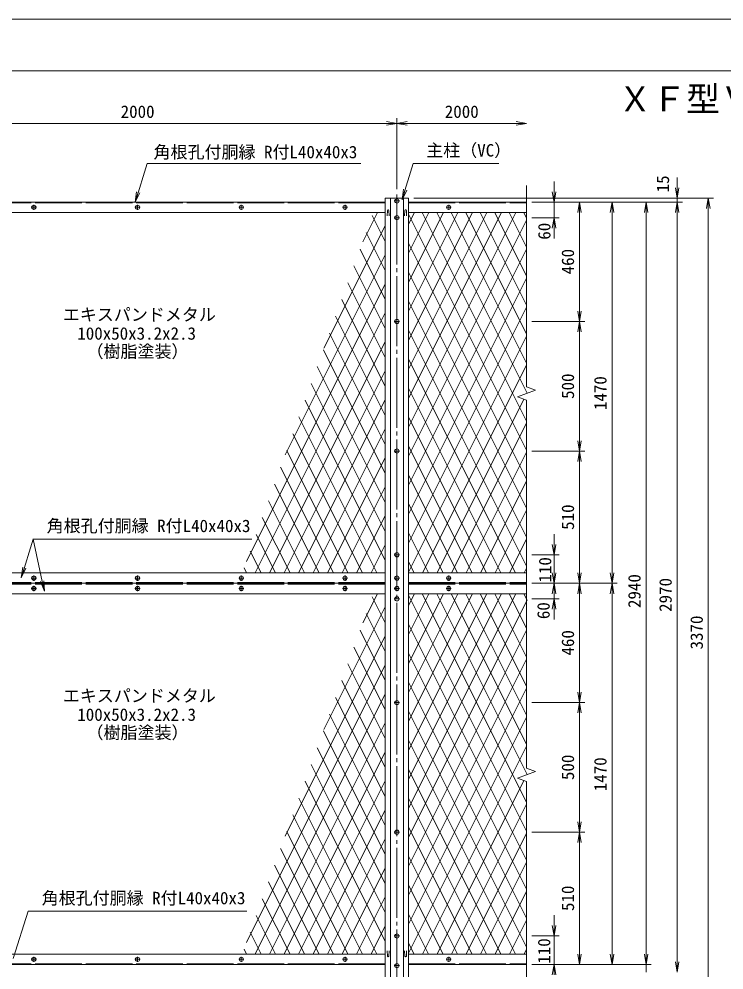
# Model space of a CAD drawing. Units: millimetres, scale not verified. Extents: x -4200 to 4200, y -2970 to 2970.
# Drawn here: x -2837 to -119, y -697 to 2970 of the extents above; entities that cross this region are included whole.
import ezdxf
from ezdxf.enums import TextEntityAlignment as Align

# ---------------------------------------------------------------- set-up
doc = ezdxf.new("R2010")
doc.units = ezdxf.units.MM
doc.header["$LTSCALE"] = 15
doc.linetypes.add('LONG_CHAIN', pattern=[21, 18, -1, 1, -1])
doc.linetypes.add('LONG_DASHED2', pattern=[13, 12, -1])
for name, color, linetype, lineweight in [('0-0_D-STR1', 1, 'Continuous', 9), ('0-1_D-BMK', 2, 'LONG_CHAIN', 9), ('0-2_D-STR-DIM', 7, 'Continuous', 9), ('0-6_0', 7, 'Continuous', 9), ('0-7_D-STR-TXT', 7, 'Continuous', 9), ('0-9_D-STR3', 3, 'Continuous', 9), ('0-A_D-STR2', 7, 'Continuous', 9), ('0-B_D-TTL', 2, 'Continuous', 9)]:
    doc.layers.add(name, color=color, linetype=linetype, lineweight=lineweight)
doc.layers.add('0-8_D-TTL-TXT', color=7, linetype='Continuous')
doc.styles.add('ＭＳ ゴシック', font='')
doc.styles.get('ＭＳ ゴシック').set_extended_font_data('MS Gothic')

# ---------------------------------------------------------------- blocks, each defined once
blk = doc.blocks.new('_Open')
at = {"layer": '0-6_0'}
blk.add_line((-15, 2.5), (0, 0), dxfattribs=at)
blk.add_lwpolyline([(-15, -2.5), (0, 0), (-15, 0)], dxfattribs=at)

msp = doc.modelspace()

# ---------------------------------------------------------------- linework, layer by layer
at = {"layer": '0-0_D-STR1'}
for p, q in [((-1405.09, -1091.18), (-1405.09, 2278.82)), ((-1355.09, -1091.18), (-1355.09, 2278.82)), ((-1335.09, -1091.18), (-1335.09, 2278.82)), ((-1425.09, 2263.82), (-3342.59, 2263.82)), ((-1335.09, 2263.82), (-880.09, 2263.82)), ((-3342.59, 2223.82), (-1425.09, 2223.82)), ((-1416.59, 2232.2), (-1417.34, 2210.7)), ((-1410.59, 2232.2), (-1409.84, 2210.7)), ((-1349.59, 2232.2), (-1350.34, 2210.7)), ((-1343.59, 2232.2), (-1342.84, 2210.7)), ((-880.09, 2223.82), (-1335.09, 2223.82)), ((-3342.59, 833.82), (-1425.09, 833.82)), ((-880.09, 833.82), (-1335.09, 833.82)), ((-1425.09, 793.82), (-3342.59, 793.82)), ((-1335.09, 793.82), (-880.09, 793.82)), ((-3342.59, 753.82), (-1425.09, 753.82)), ((-880.09, 753.82), (-1335.09, 753.82)), ((-1416.59, -644.55), (-1417.34, -623.05)), ((-1410.59, -644.55), (-1409.84, -623.05)), ((-1349.59, -644.55), (-1350.34, -623.05)), ((-1343.59, -644.55), (-1342.84, -623.05)), ((-3342.59, -636.18), (-1425.09, -636.18)), ((-880.09, -636.18), (-1335.09, -636.18)), ((-1425.09, -676.18), (-3342.59, -676.18)), ((-1335.09, -676.18), (-880.09, -676.18))]:
    msp.add_line(p, q, dxfattribs=at)
at = {"layer": '0-0_D-STR1', "linetype": 'LONG_DASHED2'}
for p, q in [((-1425.09, 2260.82), (-3342.59, 2260.82)), ((-1335.09, 2260.82), (-880.09, 2260.82)), ((-1425.09, 796.82), (-3342.59, 796.82)), ((-1425.09, 790.82), (-3342.59, 790.82)), ((-1335.09, 796.82), (-880.09, 796.82)), ((-1335.09, 790.82), (-880.09, 790.82)), ((-1425.09, -673.18), (-3342.59, -673.18)), ((-1335.09, -673.18), (-880.09, -673.18))]:
    msp.add_line(p, q, dxfattribs=at)
at = {"layer": '0-0_D-STR1'}
msp.add_lwpolyline([(-1425.09, -1091.18), (-1425.09, 2278.82), (-1335.09, 2278.82)], dxfattribs=at)
for centre, start, end in [((-1413.59, 2230.95), 22.61986, 157.38014), ((-1346.59, 2230.95), 22.61986, 157.38014), ((-1413.59, -643.3), 202.61986, 337.38014), ((-1346.59, -643.3), 202.61986, 337.38014)]:
    msp.add_arc(centre, 3.25, start, end, dxfattribs=at)
at = {"layer": '0-1_D-BMK'}
for p, q in [((-1380.09, 2293.82), (-1380.09, -1106.18)), ((-2770.09, 2243.83), (-2790.09, 2243.83)), ((-2780.09, 2253.83), (-2780.09, 2233.83)), ((-2370.09, 2243.83), (-2390.09, 2243.83)), ((-2380.09, 2253.83), (-2380.09, 2233.83)), ((-1970.09, 2243.83), (-1990.09, 2243.83)), ((-1980.09, 2253.83), (-1980.09, 2233.83)), ((-1570.09, 2243.83), (-1590.09, 2243.83)), ((-1580.09, 2253.83), (-1580.09, 2233.83)), ((-1370.09, 2268.32), (-1390.09, 2268.32)), ((-1170.09, 2243.83), (-1190.09, 2243.83)), ((-1180.09, 2253.83), (-1180.09, 2233.83)), ((-1370.09, 2203.82), (-1390.09, 2203.82)), ((-1370.09, 1803.82), (-1390.09, 1803.82)), ((-1370.09, 1303.82), (-1390.09, 1303.82)), ((-1370.09, 903.82), (-1390.09, 903.82)), ((-2770.09, 813.82), (-2790.09, 813.82)), ((-2780.09, 803.82), (-2780.09, 823.82)), ((-2370.09, 813.82), (-2390.09, 813.82)), ((-2380.09, 803.82), (-2380.09, 823.82)), ((-1970.09, 813.82), (-1990.09, 813.82)), ((-1980.09, 803.82), (-1980.09, 823.82)), ((-1570.09, 813.82), (-1590.09, 813.82)), ((-1580.09, 803.82), (-1580.09, 823.82)), ((-1370.09, 813.82), (-1390.09, 813.82)), ((-1170.09, 813.82), (-1190.09, 813.82)), ((-1180.09, 803.82), (-1180.09, 823.82)), ((-2770.09, 773.83), (-2790.09, 773.83)), ((-2780.09, 783.83), (-2780.09, 763.83)), ((-2370.09, 773.83), (-2390.09, 773.83)), ((-2380.09, 783.83), (-2380.09, 763.83)), ((-1970.09, 773.83), (-1990.09, 773.83)), ((-1980.09, 783.83), (-1980.09, 763.83)), ((-1570.09, 773.83), (-1590.09, 773.83)), ((-1580.09, 783.83), (-1580.09, 763.83)), ((-1370.09, 773.82), (-1390.09, 773.82)), ((-1170.09, 773.83), (-1190.09, 773.83)), ((-1180.09, 783.83), (-1180.09, 763.83)), ((-1370.09, 733.82), (-1390.09, 733.82)), ((-1370.09, 333.82), (-1390.09, 333.82)), ((-1370.09, -166.18), (-1390.09, -166.18)), ((-1370.09, -566.18), (-1390.09, -566.18)), ((-2770.09, -656.18), (-2790.09, -656.18)), ((-2780.09, -666.18), (-2780.09, -646.18)), ((-2370.09, -656.18), (-2390.09, -656.18)), ((-2380.09, -666.18), (-2380.09, -646.18)), ((-1970.09, -656.18), (-1990.09, -656.18)), ((-1980.09, -666.18), (-1980.09, -646.18)), ((-1570.09, -656.18), (-1590.09, -656.18)), ((-1580.09, -666.18), (-1580.09, -646.18)), ((-1170.09, -656.18), (-1190.09, -656.18)), ((-1180.09, -666.18), (-1180.09, -646.18)), ((-1370.09, -680.68), (-1390.09, -680.68))]:
    msp.add_line(p, q, dxfattribs=at)
at = {"layer": '0-2_D-STR-DIM'}
for p, q in [((-3340.09, 2567.61), (-1420.09, 2567.61)), ((-1380.09, 2313.82), (-1380.09, 2587.61)), ((-1380.09, 2313.82), (-1380.09, 2587.61)), ((-1340.09, 2567.61), (-920.09, 2567.61)), ((-299.04, 2318.82), (-299.04, 2358.82)), ((-880.09, 2328.28), (-880.09, 1551.21)), ((-773.91, 2303.82), (-773.91, 2343.82)), ((-1315.09, 2278.82), (-279.04, 2278.82)), ((-1315.09, 2278.82), (-159.04, 2278.82)), ((-299.04, 2263.82), (-299.04, 2278.82)), ((-860.09, 2263.82), (-399.04, 2263.82)), ((-860.09, 2263.82), (-279.04, 2263.82)), ((-860.09, 2263.82), (-279.04, 2263.82)), ((-840.09, 2263.82), (-530.42, 2263.82)), ((-840.09, 2263.82), (-655.66, 2263.82)), ((-840.09, 2263.82), (-753.91, 2263.82)), ((-773.91, 2263.82), (-773.91, 2203.82)), ((-179.04, -1051.18), (-179.04, 2238.82)), ((-860.09, 2203.82), (-753.91, 2203.82)), ((-675.66, 2223.82), (-675.66, 1843.82)), ((-550.42, 2223.82), (-550.42, 833.82)), ((-419.04, 2223.82), (-419.04, -636.18)), ((-299.04, 2223.82), (-299.04, -666.18)), ((-299.04, 2223.82), (-299.04, 2183.82)), ((-773.91, 2163.82), (-773.91, 2123.82)), ((-860.09, 1803.82), (-655.66, 1803.82)), ((-840.09, 1803.82), (-655.66, 1803.82)), ((-675.66, 1763.82), (-675.66, 1343.82)), ((-880.09, 1499.91), (-880.09, 80.44)), ((-860.09, 1303.82), (-655.66, 1303.82)), ((-840.09, 1303.82), (-655.66, 1303.82)), ((-675.66, 1263.82), (-675.66, 833.82)), ((-773.91, 943.82), (-773.91, 983.82)), ((-860.09, 903.82), (-753.91, 903.82)), ((-773.91, 793.82), (-773.91, 903.82)), ((-773.91, 833.82), (-773.91, 873.82)), ((-860.09, 793.82), (-530.42, 793.82)), ((-840.09, 793.82), (-530.42, 793.82)), ((-840.09, 793.82), (-655.66, 793.82)), ((-840.09, 793.82), (-753.91, 793.82)), ((-840.09, 793.82), (-753.91, 793.82)), ((-820.09, 793.82), (-655.66, 793.82)), ((-773.91, 793.82), (-773.91, 733.82)), ((-860.09, 733.82), (-753.91, 733.82)), ((-773.91, 753.82), (-773.91, 713.82)), ((-675.66, 753.82), (-675.66, 373.82)), ((-550.42, 753.82), (-550.42, -636.18)), ((-773.91, 693.82), (-773.91, 653.82)), ((-860.09, 333.82), (-655.66, 333.82)), ((-840.09, 333.82), (-655.66, 333.82)), ((-675.66, 293.82), (-675.66, -126.18)), ((-844.85, 67.61), (-880.09, 80.44)), ((-915.33, 41.96), (-844.85, 67.61)), ((-880.09, 29.13), (-915.33, 41.96)), ((-880.09, 29.13), (-880.09, -813.48)), ((-860.09, -166.18), (-655.66, -166.18)), ((-840.09, -166.18), (-655.66, -166.18)), ((-675.66, -206.18), (-675.66, -636.18)), ((-773.91, -526.18), (-773.91, -486.18)), ((-860.09, -566.18), (-753.91, -566.18)), ((-773.91, -676.18), (-773.91, -566.18)), ((-419.04, -636.18), (-419.04, -596.18)), ((-860.09, -676.18), (-399.04, -676.18)), ((-860.09, -676.18), (-399.04, -676.18)), ((-840.09, -676.18), (-530.42, -676.18)), ((-840.09, -676.18), (-655.66, -676.18)), ((-840.09, -676.18), (-753.91, -676.18)), ((-419.04, -676.18), (-419.04, -706.18))]:
    msp.add_line(p, q, dxfattribs=at)
msp.add_lwpolyline([(-880.09, 1499.91), (-915.33, 1512.73), (-844.85, 1538.39), (-880.09, 1551.21)], dxfattribs=at)
at = {"layer": '0-7_D-STR-TXT'}
for points in [[(-1519.19, 2412.69), (-2343.06, 2412.69), (-2388.42, 2265.74)], [(-986.37, 2412.7), (-1317.75, 2412.7), (-1359.45, 2275.04)], [(-1938.86, 964.39), (-2782.6, 964.39), (-2827.96, 817.43)], [(-2783.91, 964.39), (-2782.6, 964.39), (-2739.87, 764.99)], [(-1958.19, -471.09), (-2801.93, -471.09), (-2859.41, -652.9)]]:
    msp.add_lwpolyline(points, dxfattribs=at)
at = {"layer": '0-9_D-STR3'}
for centre in [(-1380.09, 2268.32), (-2780.09, 2243.83), (-2380.09, 2243.83), (-1980.09, 2243.83), (-1580.09, 2243.83), (-1180.09, 2243.83), (-1380.09, 2203.82), (-1380.09, 1803.82), (-1380.09, 1303.82), (-1380.09, 903.82), (-2780.09, 813.82), (-2380.09, 813.82), (-1980.09, 813.82), (-1580.09, 813.82), (-1380.09, 813.82), (-1180.09, 813.82), (-2780.09, 773.83), (-2380.09, 773.83), (-1980.09, 773.83), (-1580.09, 773.83), (-1380.09, 773.82), (-1180.09, 773.83), (-1380.09, 733.82), (-1380.09, 333.82), (-1380.09, -166.18), (-1380.09, -566.18), (-2780.09, -656.18), (-2380.09, -656.18), (-1980.09, -656.18), (-1580.09, -656.18), (-1180.09, -656.18), (-1380.09, -680.68)]:
    msp.add_circle(centre, 8, dxfattribs=at)
at = {"layer": '0-A_D-STR2'}
for p, q in [((-1455.41, 2223.82), (-1511.75, 2111.16)), ((-1425.09, 2112.02), (-1475.06, 2211.96)), ((-1312.56, 2223.82), (-1335.09, 2178.76)), ((-1256.65, 2223.82), (-1335.09, 2066.96)), ((-1200.75, 2223.82), (-1335.09, 1955.16)), ((-1144.85, 2223.82), (-1335.09, 1843.35)), ((-1088.95, 2223.82), (-1335.09, 1731.55)), ((-1033.05, 2223.82), (-1335.09, 1619.75)), ((-977.15, 2223.82), (-1335.09, 1507.94)), ((-921.24, 2223.82), (-1335.09, 1396.14)), ((-880.09, 1307.75), (-1335.09, 2217.74)), ((-880.09, 1419.55), (-1282.23, 2223.82)), ((-877.71, 1526.6), (-1226.33, 2223.82)), ((-880.09, 1643.15), (-1170.42, 2223.82)), ((-880.09, 1754.96), (-1114.52, 2223.82)), ((-880.09, 1866.76), (-1058.62, 2223.82)), ((-880.09, 1978.56), (-1002.72, 2223.82)), ((-880.09, 2090.36), (-946.82, 2223.82)), ((-880.09, 2202.17), (-890.92, 2223.82)), ((-1425.09, 2172.67), (-1661.32, 1700.21)), ((-880.09, 2194.34), (-1335.09, 1284.34)), ((-1425.09, 2000.22), (-1498.61, 2147.26)), ((-880.09, 1195.94), (-1335.09, 2105.94)), ((-1425.09, 2060.87), (-1810.89, 1289.26)), ((-1425.09, 1888.42), (-1522.16, 2082.56)), ((-880.09, 2082.53), (-1335.09, 1172.53)), ((-1425.09, 1776.61), (-1545.71, 2017.85)), ((-880.09, 1084.14), (-1335.09, 1994.13)), ((-1425.09, 1949.07), (-1960.47, 878.3)), ((-1425.09, 1664.81), (-1569.26, 1953.15)), ((-880.09, 1970.73), (-1335.09, 1060.73)), ((-1425.09, 1553.01), (-1592.81, 1888.45)), ((-880.09, 972.34), (-1335.09, 1882.33)), ((-1425.09, 1837.26), (-1926.81, 833.82)), ((-880.09, 1858.93), (-1335.09, 948.93)), ((-1425.09, 1441.21), (-1616.36, 1823.74)), ((-880.09, 860.53), (-1335.09, 1770.53)), ((-1425.09, 1725.46), (-1870.9, 833.82)), ((-1425.09, 1329.4), (-1639.91, 1759.04)), ((-880.09, 1747.12), (-1335.09, 837.12)), ((-1425.09, 1217.6), (-1663.46, 1694.34)), ((-922.63, 833.82), (-1335.09, 1658.72)), ((-1425.09, 1105.8), (-1687.01, 1629.63)), ((-880.09, 1635.32), (-1280.83, 833.82)), ((-1425.09, 1613.66), (-1815, 833.82)), ((-1425.09, 993.99), (-1710.56, 1564.93)), ((-978.54, 833.82), (-1335.09, 1546.92)), ((-1425.09, 1501.85), (-1759.1, 833.82)), ((-1425.09, 882.19), (-1734.11, 1500.23)), ((-890.07, 1503.54), (-1224.93, 833.82)), ((-1456.81, 833.82), (-1757.66, 1435.52)), ((-1034.44, 833.82), (-1335.09, 1435.12)), ((-880.09, 1411.71), (-1169.03, 833.82)), ((-1512.71, 833.82), (-1781.21, 1370.82)), ((-1425.09, 1390.05), (-1703.2, 833.82)), ((-1090.34, 833.82), (-1335.09, 1323.32)), ((-1568.61, 833.82), (-1804.76, 1306.12)), ((-880.09, 1299.91), (-1113.13, 833.82)), ((-1425.09, 1278.25), (-1647.3, 833.82)), ((-1624.51, 833.82), (-1828.31, 1241.41)), ((-1146.24, 833.82), (-1335.09, 1211.51)), ((-1680.41, 833.82), (-1851.86, 1176.71)), ((-880.09, 1188.1), (-1057.23, 833.82)), ((-1425.09, 1166.44), (-1591.4, 833.82)), ((-1736.32, 833.82), (-1875.41, 1112.01)), ((-1202.14, 833.82), (-1335.09, 1099.71)), ((-880.09, 1076.3), (-1001.33, 833.82)), ((-1792.22, 833.82), (-1898.96, 1047.3)), ((-1425.09, 1054.64), (-1535.49, 833.82)), ((-1848.12, 833.82), (-1922.51, 982.6)), ((-1258.04, 833.82), (-1335.09, 987.91)), ((-880.09, 964.5), (-945.42, 833.82)), ((-1904.02, 833.82), (-1946.06, 917.9)), ((-1425.09, 942.84), (-1479.59, 833.82)), ((-1959.92, 833.82), (-1969.61, 853.19)), ((-1313.95, 833.82), (-1335.09, 876.11)), ((-880.09, 852.69), (-889.52, 833.82)), ((-1455.41, 753.82), (-1511.75, 641.16)), ((-1425.09, 642.02), (-1475.06, 741.96)), ((-1312.56, 753.82), (-1335.09, 708.76)), ((-1256.65, 753.82), (-1335.09, 596.96)), ((-1200.75, 753.82), (-1335.09, 485.16)), ((-1144.85, 753.82), (-1335.09, 373.35)), ((-1088.95, 753.82), (-1335.09, 261.55)), ((-1033.05, 753.82), (-1335.09, 149.75)), ((-977.15, 753.82), (-1335.09, 37.94)), ((-921.24, 753.82), (-1335.09, -73.86)), ((-880.09, -162.25), (-1335.09, 747.74)), ((-880.09, -50.45), (-1282.23, 753.82)), ((-877.71, 56.6), (-1226.33, 753.82)), ((-880.09, 173.15), (-1170.42, 753.82)), ((-880.09, 284.96), (-1114.52, 753.82)), ((-880.09, 396.76), (-1058.62, 753.82)), ((-880.09, 508.56), (-1002.72, 753.82)), ((-880.09, 620.36), (-946.82, 753.82)), ((-878.13, 728.25), (-890.92, 753.82)), ((-1425.09, 702.67), (-1661.32, 230.21)), ((-878.13, 728.25), (-1335.09, -185.66)), ((-1425.09, 530.22), (-1498.61, 677.26)), ((-880.09, -274.06), (-1335.09, 635.94)), ((-1425.09, 590.87), (-1810.89, -180.74)), ((-1425.09, 418.42), (-1522.16, 612.56)), ((-880.09, 612.53), (-1335.09, -297.47)), ((-1425.09, 306.61), (-1545.71, 547.85)), ((-880.09, -385.86), (-1335.09, 524.13)), ((-1425.09, 479.07), (-1960.47, -591.7)), ((-1425.09, 194.81), (-1569.26, 483.15)), ((-880.09, 500.73), (-1335.09, -409.27)), ((-1425.09, 83.01), (-1592.81, 418.45)), ((-880.09, -497.66), (-1335.09, 412.33)), ((-1425.09, 367.26), (-1926.81, -636.18)), ((-880.09, 388.93), (-1335.09, -521.07)), ((-1425.09, -28.79), (-1616.36, 353.74)), ((-880.09, -609.47), (-1335.09, 300.53)), ((-1425.09, -140.6), (-1639.91, 289.04)), ((-880.09, 277.12), (-1335.09, -632.88)), ((-1425.09, 255.46), (-1870.9, -636.18)), ((-1425.09, -252.4), (-1663.46, 224.34)), ((-922.63, -636.18), (-1335.09, 188.72)), ((-1425.09, -364.2), (-1687.01, 159.63)), ((-880.09, 165.32), (-1280.83, -636.18)), ((-1425.09, 143.66), (-1815, -636.18)), ((-1425.09, -476.01), (-1710.56, 94.93)), ((-978.54, -636.18), (-1335.09, 76.92)), ((-1425.09, 31.85), (-1759.1, -636.18)), ((-1425.09, -587.81), (-1734.11, 30.23)), ((-890.4, 32.89), (-1224.93, -636.18)), ((-1456.81, -636.18), (-1757.66, -34.48)), ((-1034.44, -636.18), (-1335.09, -34.88)), ((-880.09, -58.29), (-1169.03, -636.18)), ((-1512.71, -636.18), (-1781.21, -99.18)), ((-1425.09, -79.95), (-1703.2, -636.18)), ((-1090.34, -636.18), (-1335.09, -146.68)), ((-1568.61, -636.18), (-1804.76, -163.88)), ((-880.09, -170.09), (-1113.13, -636.18)), ((-1425.09, -191.75), (-1647.3, -636.18)), ((-1624.51, -636.18), (-1828.31, -228.59)), ((-1680.41, -636.18), (-1851.86, -293.29)), ((-1146.24, -636.18), (-1335.09, -258.49)), ((-880.09, -281.9), (-1057.23, -636.18)), ((-1425.09, -303.56), (-1591.4, -636.18)), ((-1736.32, -636.18), (-1875.41, -357.99)), ((-1202.14, -636.18), (-1335.09, -370.29)), ((-880.09, -393.7), (-1001.33, -636.18)), ((-1792.22, -636.18), (-1898.96, -422.7)), ((-1425.09, -415.36), (-1535.49, -636.18)), ((-1848.12, -636.18), (-1922.51, -487.4)), ((-1258.04, -636.18), (-1335.09, -482.09)), ((-880.09, -505.5), (-945.42, -636.18)), ((-1425.09, -527.16), (-1479.59, -636.18)), ((-1904.02, -636.18), (-1946.06, -552.1)), ((-1959.92, -636.18), (-1969.61, -616.81)), ((-1313.95, -636.18), (-1335.09, -593.89)), ((-880.09, -617.31), (-889.52, -636.18))]:
    msp.add_line(p, q, dxfattribs=at)
at = {"layer": '0-B_D-TTL', "color": 7}
msp.add_lwpolyline([(-4200.11, -2969.92), (4199.89, -2969.92), (4199.89, 2970.08), (-4200.11, 2970.08)], close=True, dxfattribs=at)
at = {"layer": '0-B_D-TTL'}
msp.add_lwpolyline([(-3900.11, 2770.08), (3899.89, 2770.08), (3899.89, -2769.92), (-3900.11, -2769.92)], close=True, dxfattribs=at)

# ---------------------------------------------------------------- block references
at = {"layer": '0-2_D-STR-DIM', "xscale": 2.666667, "yscale": 2.666667}
for p in [(-1380.09, 2567.61), (-880.09, 2567.61)]:
    msp.add_blockref('_Open', p, dxfattribs=at)
for p, rotation in [((-1380.09, 2567.61), 180), ((-299.04, 2278.82), 270), ((-773.91, 2263.82), 270), ((-179.04, 2278.82), 90), ((-675.66, 2263.82), 90), ((-550.42, 2263.82), 90), ((-419.04, 2263.82), 90), ((-299.04, 2263.82), 90), ((-299.04, 2263.82), 90), ((-773.91, 2203.82), 90), ((-675.66, 1803.82), 270), ((-675.66, 1803.82), 90), ((-675.66, 1303.82), 270), ((-675.66, 1303.82), 90), ((-773.91, 903.82), 270), ((-773.91, 793.82), 270), ((-675.66, 793.82), 270), ((-550.42, 793.82), 270), ((-773.91, 793.82), 90), ((-675.66, 793.82), 90), ((-550.42, 793.82), 90), ((-773.91, 733.82), 90), ((-675.66, 333.82), 270), ((-675.66, 333.82), 90), ((-675.66, -166.18), 270), ((-675.66, -166.18), 90), ((-773.91, -566.18), 270), ((-675.66, -676.18), 270), ((-550.42, -676.18), 270), ((-419.04, -676.18), 270), ((-419.04, -676.18), 270), ((-773.91, -676.18), 90), ((-299.04, -706.18), 270)]:
    msp.add_blockref('_Open', p, dxfattribs=dict(at, rotation=rotation))
at = {"layer": '0-7_D-STR-TXT', "xscale": 2.666667, "yscale": 2.666667}
for p, rotation in [((-1360.03, 2273.13), 253.14944), ((-2389.01, 2263.82), 252.84683), ((-2828.55, 815.52), 252.84683), ((-2739.45, 763.03), 282.09565)]:
    msp.add_blockref('_Open', p, dxfattribs=dict(at, rotation=rotation))

# ---------------------------------------------------------------- texts
at = {"layer": '0-2_D-STR-DIM', "style": 'ＭＳ ゴシック'}
for p in [(-2445.34, 2574.36), (-1195.34, 2574.36)]:
    msp.add_text('2000', height=48.06, dxfattribs=at).set_placement(p, align=Align.BOTTOM_LEFT)
for s, p in [('15', (-315.98, 2301.66)), ('60', (-773.26, 2118.98)), ('460', (-682.41, 1985.32)), ('500', (-682.41, 1504.95)), ('1470', (-557.17, 1461.92)), ('510', (-682.41, 999.95)), ('110', (-770.19, 796.71)), ('2940', (-425.79, 698.57)), ('2970', (-305.79, 683.57)), ('60', (-776.42, 655.64)), ('3370', (-185.79, 538.7)), ('460', (-682.41, 515.32)), ('500', (-682.41, 34.95)), ('1470', (-557.17, -8.08)), ('510', (-682.41, -470.05)), ('110', (-774.03, -673.31))]:
    msp.add_text(s, height=48.06, rotation=90, dxfattribs=at).set_placement(p, align=Align.BOTTOM_LEFT)
at = {"layer": '0-7_D-STR-TXT', "style": 'ＭＳ ゴシック'}
for s, p in [('主柱（VC）', (-1266.83, 2425.29)), ('角根孔付胴縁 R付L40x40x3', (-2318.51, 2418.71)), ('エキスパンドメタル', (-2668.22, 1791.75)), ('100x50x3.2x2.3', (-2612.53, 1719.01)), ('（樹脂塗装）', (-2576.97, 1649.82)), ('角根孔付胴縁 R付L40x40x3', (-2730.66, 976.97)), ('エキスパンドメタル', (-2668.22, 321.75)), ('100x50x3.2x2.3', (-2612.53, 249.01)), ('（樹脂塗装）', (-2576.97, 179.82)), ('角根孔付胴縁 R付L40x40x3', (-2749.99, -458.51))]:
    msp.add_text(s, height=48.06, dxfattribs=at).set_placement(p, align=Align.BOTTOM_LEFT)
at = {"layer": '0-8_D-TTL-TXT', "style": 'ＭＳ ゴシック'}
msp.add_text('ＸＦ型ＶＣＨ３０００', height=96.22, dxfattribs=at).set_placement((-527.37, 2584.76), align=Align.BOTTOM_LEFT)

doc.saveas('drawing.dxf')
